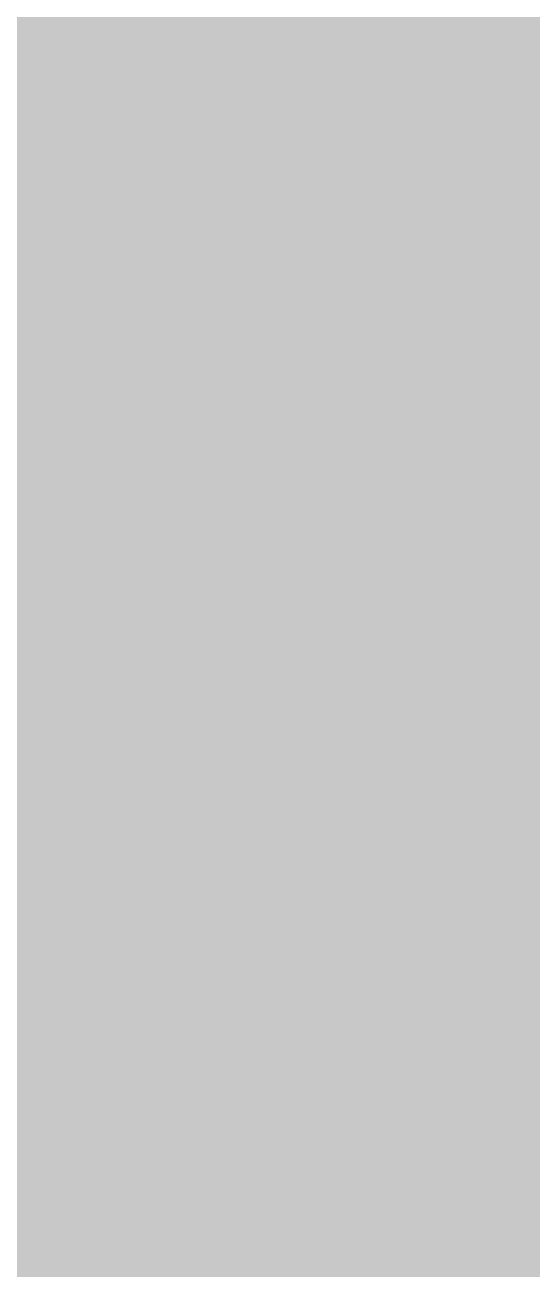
# Model space of a CAD drawing. Header units: millimetres. Extents: x -0.5 to 77.7, y -66.2 to -6.
# Drawn here: x 46.8373 to 47.0301, y -20.3588 to -19.8859 of the extents above; entities that cross this region are included whole.
import ezdxf

# ---------------------------------------------------------------- set-up
doc = ezdxf.new("R2010")
doc.units = ezdxf.units.MM
doc.header["$MEASUREMENT"] = 0
doc.layers.add('Inner1', color=7, linetype='Continuous', true_color=0x999966)
doc.layers.add('Top-Silkscreen-Layer', color=7, linetype='Continuous', true_color=0xffcc00)

msp = doc.modelspace()

# ---------------------------------------------------------------- hatches: boundary and pattern name
at = {"layer": 'Inner1'}
msp.add_hatch(color=256, dxfattribs=at).paths.add_polyline_path([(77.23901, -6.45415), (77.23901, -65.68199), (-0.02286, -65.68199), (-0.02286, -6.45415)])

# ---------------------------------------------------------------- linework, layer by layer
at = {"layer": 'Top-Silkscreen-Layer', "const_width": 0.254}
for points in [[(46.83902, -20.38126), (46.84197, -20.43528), (46.85449, -20.44075), (46.86379, -20.43109)], [(47.13409, -20.16631), (47.14848, -20.20531), (47.16606, -20.17384), (47.1629, -20.15943), (47.1515, -20.15943)], [(47.03448, -20.4992), (47.05087, -20.54363), (47.06742, -20.54363), (47.07038, -20.53292)], [(47.12809, -20.28559), (47.12274, -20.29706), (47.12809, -20.30853), (47.1481, -20.32), (47.16809, -20.30853), (47.17344, -20.29706), (47.16809, -20.28559), (47.1481, -20.27412)], [(47.12764, -20.39275), (47.12219, -20.40888), (47.12906, -20.42322), (47.16535, -20.42925), (47.17457, -20.41758), (47.16992, -20.39889), (47.16528, -20.38021), (47.14918, -20.37841), (47.13309, -20.37661)], [(46.84559, -20.49084), (46.84911, -20.55682), (46.87031, -20.54297), (46.88301, -20.52567), (46.87574, -20.50954)], [(47.03315, -20.39733), (47.03013, -20.42027), (47.03329, -20.43469), (47.04801, -20.43469), (47.06809, -20.42322), (47.07344, -20.41175), (47.06809, -20.40028)], [(47.0291, -20.6136), (47.04897, -20.66979), (47.07006, -20.61578)], [(46.73935, -20.61551), (46.75098, -20.65832), (46.7694, -20.62554)]]:
    msp.add_lwpolyline(points, close=True, dxfattribs=at)

doc.saveas('drawing.dxf')
